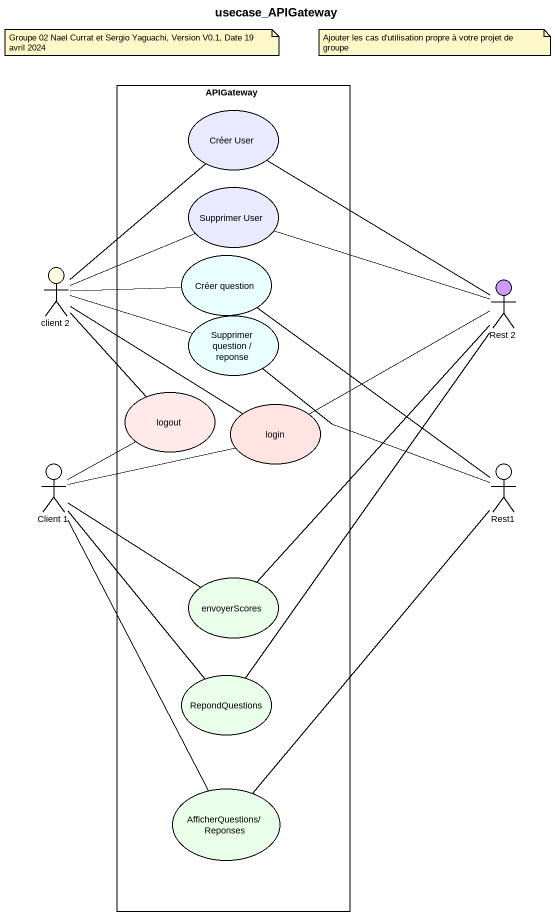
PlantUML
@startuml
title usecase_APIGateway
rectangle APIGateway {
  usecase "Créer User" as Créer_User #E9E9FF
  usecase "Supprimer User" as Supprimer_User #E9E9FF
  usecase "Créer question" as Créer_question #E9FFFF
  usecase "Supprimer question / reponse" as Supprimer_question_reponse #E9FFFF
  usecase logout #FFE9E9
  usecase login #FFE4E1
  usecase envoyerScores #E9FFE9
  usecase RepondQuestions #E9FFE9
  usecase "AfficherQuestions/Reponses" as AfficherQuestions_Reponses #E9FFE9
}
actor "client 2" as client_2 #FFFFE0
actor "Rest 2" as Rest_2 #CC99FF
actor "Client 1" as Client_1
actor Rest1
Créer_User -- Rest_2
Supprimer_User -right- Rest_2
client_2 -up- Créer_User
client_2 -right- Supprimer_User
client_2 -right- Créer_question
client_2 -right- Supprimer_question_reponse
client_2 -- logout
client_2 -right- login
Créer_question -- Rest1
Rest_2 -left- login
Supprimer_question_reponse -right- Rest1
Client_1 -up- logout
Client_1 -right- login
Client_1 -right- envoyerScores
Client_1 -- RepondQuestions
Client_1 -- AfficherQuestions_Reponses
envoyerScores -up- Rest_2
RepondQuestions -up- Rest_2
AfficherQuestions_Reponses -up- Rest1
note as N1
  Groupe 02 Nael Currat et Sergio Yaguachi, Version V0.1, Date 19 avril 2024
end note
note as N2
  Ajouter les cas d'utilisation propre à votre projet de groupe
end note
@enduml
